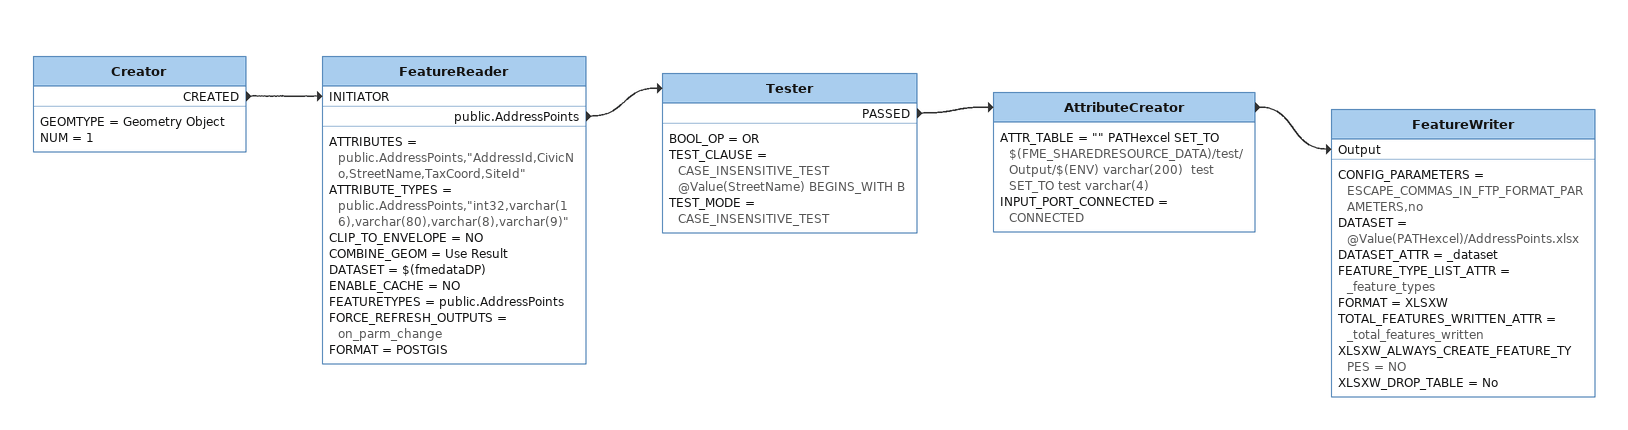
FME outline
Creator
    GEOMTYPE = Geometry Object
    NUM = 1
    CREATED -> FeatureReader [INITIATOR]
FeatureReader
    ATTRIBUTES = public.AddressPoints,"AddressId,CivicNo,StreetName,TaxCoord,SiteId"
    ATTRIBUTE_TYPES = public.AddressPoints,"int32,varchar(16),varchar(80),varchar(8),varchar(9)"
    CLIP_TO_ENVELOPE = NO
    COMBINE_GEOM = Use Result
    DATASET = $(fmedataDP)
    ENABLE_CACHE = NO
    FEATURETYPES = public.AddressPoints
    FORCE_REFRESH_OUTPUTS = on_parm_change
    FORMAT = POSTGIS
    public.AddressPoints -> Tester
Tester
    BOOL_OP = OR
    TEST_CLAUSE = CASE_INSENSITIVE_TEST @Value(StreetName) BEGINS_WITH B
    TEST_MODE = CASE_INSENSITIVE_TEST
    PASSED -> AttributeCreator
AttributeCreator
    ATTR_TABLE = "" PATHexcel SET_TO $(FME_SHAREDRESOURCE_DATA)/test/Output/$(ENV) varchar(200)  test SET_TO test varchar(4)
    INPUT_PORT_CONNECTED = CONNECTED
    -> FeatureWriter [Output]
FeatureWriter
    CONFIG_PARAMETERS = ESCAPE_COMMAS_IN_FTP_FORMAT_PARAMETERS,no
    DATASET = @Value(PATHexcel)/AddressPoints.xlsx
    DATASET_ATTR = _dataset
    FEATURE_TYPE_LIST_ATTR = _feature_types
    FORMAT = XLSXW
    TOTAL_FEATURES_WRITTEN_ATTR = _total_features_written
    XLSXW_ALWAYS_CREATE_FEATURE_TYPES = NO
    XLSXW_DROP_TABLE = No
